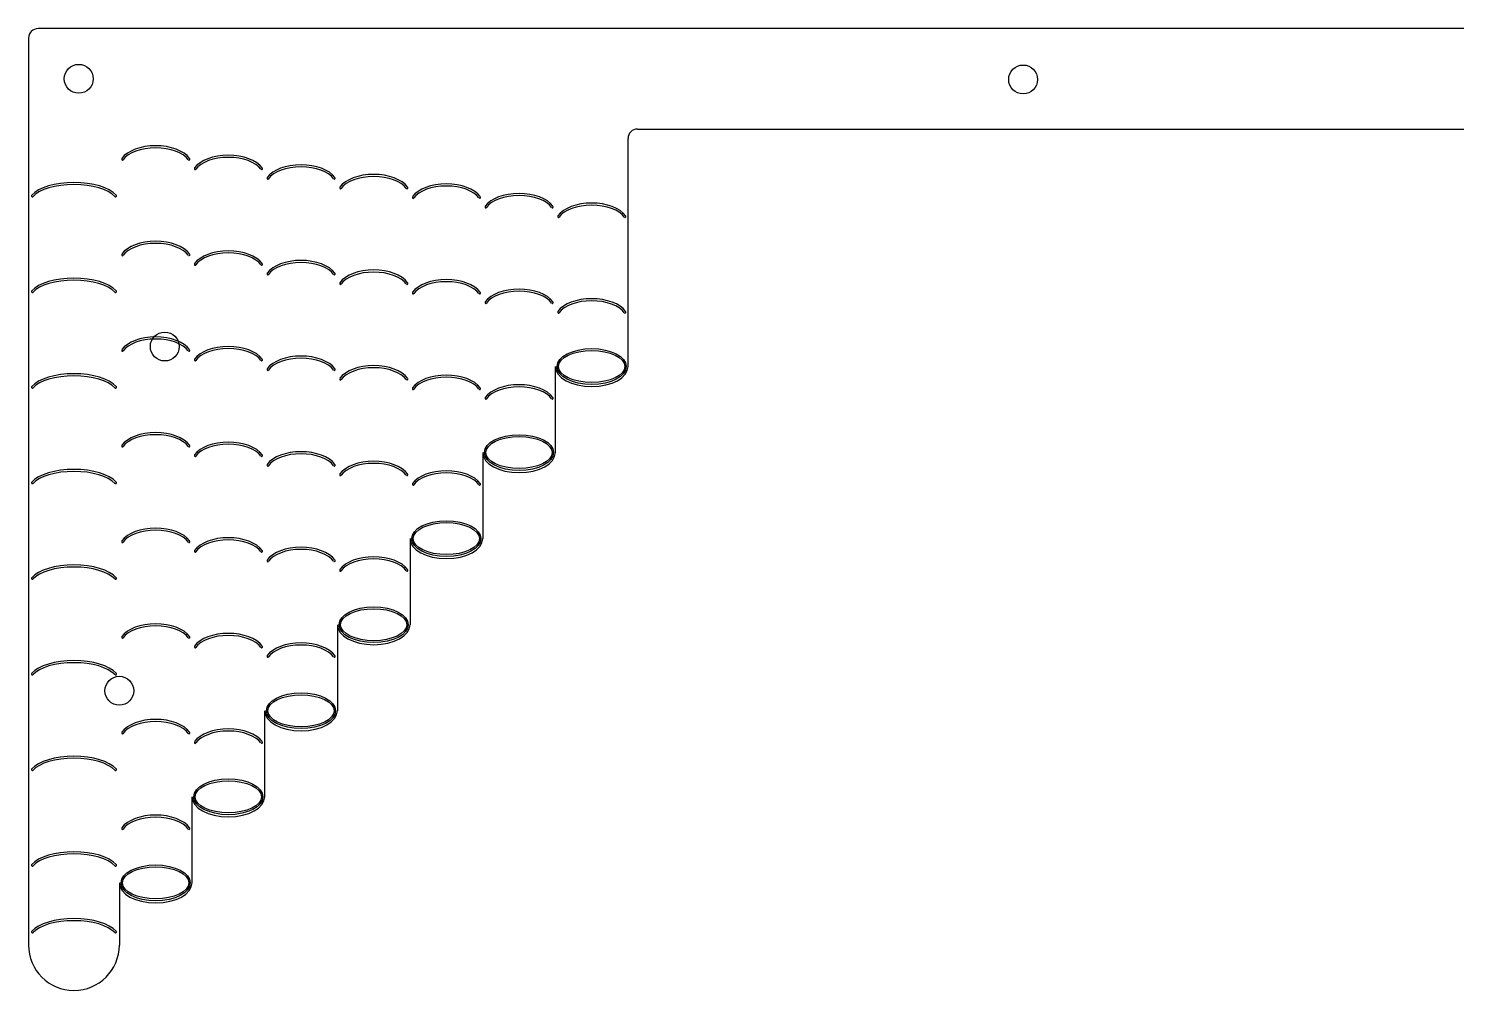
# Model space of a CAD drawing. Header units: millimetres. Extents: x -37 to 1379, y -2 to 984.
# Drawn here: x -10.2 to 139.1, y 267.7 to 368.3 of the extents above; entities that cross this region are included whole.
import ezdxf

# ---------------------------------------------------------------- set-up
doc = ezdxf.new("R2010")
doc.units = ezdxf.units.MM
doc.layers.get('0').update_dxf_attribs({"lineweight": 25, "true_color": 0xffffff})
doc.layers.add('brass', color=7, linetype='Continuous', lineweight=25, true_color=0x000000)
doc.layers.add('f1', color=7, linetype='Continuous', lineweight=25, true_color=0x000000)

msp = doc.modelspace()

# ---------------------------------------------------------------- linework, layer by layer
for centre in [(-4.96, 363.01), (93.81, 362.94), (4.04, 335.01), (-0.71, 299.01)]:
    msp.add_circle(centre, 1.51)
msp.add_arc((53.49, 356.76), 1, 90, 180)
at = {"layer": 'brass'}
for p, q in [((294.6, 368.26), (-9.21, 368.26)), ((53.49, 357.76), (231.9, 357.76))]:
    msp.add_line(p, q, dxfattribs=at)
msp.add_arc((-9.21, 367.26), 1, 90, 180, dxfattribs=at)
at = {"layer": 'f1'}
for p, q in [((-10.21, 367.26), (-10.21, 272.42)), ((52.49, 332.92), (52.49, 356.76)), ((44.89, 323.92), (44.89, 332.92)), ((37.29, 323.92), (37.29, 314.92)), ((29.69, 314.92), (29.69, 305.92)), ((22.09, 305.92), (22.09, 296.92)), ((14.49, 287.92), (14.49, 296.92)), ((6.89, 278.92), (6.89, 287.92)), ((-0.71, 278.92), (-0.71, 272.42))]:
    msp.add_line(p, q, dxfattribs=at)
at = {"layer": 'f1', "color": 5, "true_color": 0x0000ff}
for centre, start, end in [((-9.8, 350.77), 135.4006, 321.3987), ((-1.11, 350.77), 218.6013, 44.5994), ((-9.8, 340.77), 135.4006, 321.3987), ((-1.11, 340.77), 218.6013, 44.5994), ((-9.8, 330.77), 135.4006, 321.3987), ((-1.11, 330.77), 218.6013, 44.5994), ((-9.8, 320.77), 135.4006, 321.3987), ((-1.11, 320.77), 218.6013, 44.5994), ((-9.8, 310.77), 135.4006, 321.3987), ((-1.11, 310.77), 218.6013, 44.5994), ((-9.8, 300.77), 135.4006, 321.3987), ((-1.11, 300.77), 218.6013, 44.5994), ((-9.8, 290.77), 135.4006, 321.3987), ((-1.11, 290.77), 218.6013, 44.5994), ((-9.8, 280.77), 135.4006, 321.3987), ((-1.11, 280.77), 218.6013, 44.5994), ((-9.8, 273.79), 135.4006, 321.3987), ((-1.11, 273.79), 218.6013, 44.5994)]:
    msp.add_arc(centre, 0.103, start, end, dxfattribs=at)
at = {"layer": 'f1'}
msp.add_arc((-5.46, 272.42), 4.75, 180, 360, dxfattribs=at)
at = {"layer": 'f1', "color": 5, "true_color": 0x0000ff}
for centre, major_axis, ratio, start_param, end_param in [((3.09, 353.92), (3.8, 0), 0.55122, 0.375247, 2.766345), ((3.09, 353.92), (3.62, 0), 0.517205, 0.343264, 2.798328), ((-0.38, 354.61), (0, 0.103), 0.8, 0.79239, 4.038669), ((6.57, 354.61), (0, 0.103), 0.8, 2.244517, 5.490795), ((10.69, 352.92), (3.8, 0), 0.55122, 0.375247, 2.766345), ((10.69, 352.92), (3.62, 0), 0.517205, 0.343264, 2.798328), ((18.29, 351.92), (-3.8, 0), 0.55122, 3.51684, 5.907938), ((7.22, 353.61), (0, 0.103), 0.8, 0.79239, 4.038669), ((14.17, 353.61), (0, 0.103), 0.8, 2.244517, 5.490795), ((14.82, 352.61), (0, 0.103), 0.8, 0.79239, 4.038669), ((18.29, 351.92), (-3.62, 0), 0.517205, 3.484857, 5.939921), ((21.77, 352.61), (0, 0.103), 0.8, 2.244517, 5.490795), ((25.89, 350.92), (3.8, 0), 0.55122, 0.375247, 2.766345), ((25.89, 350.92), (3.62, 0), 0.517205, 0.343264, 2.798328), ((-5.46, 350.07), (4.75, 0), 0.440976, 0.375247, 2.766345), ((-5.46, 350.07), (4.53, 0), 0.413764, 0.343264, 2.798328), ((22.42, 351.61), (0, 0.103), 0.8, 0.79239, 4.038669), ((29.37, 351.61), (0, 0.103), 0.8, 2.244517, 5.490795), ((33.49, 349.92), (3.8, 0), 0.55122, 0.375247, 2.766345), ((33.49, 349.92), (3.62, 0), 0.517205, 0.343264, 2.798328), ((41.09, 348.92), (3.8, 0), 0.55122, 0.375247, 2.766345), ((30.02, 350.61), (0, 0.103), 0.8, 0.79239, 4.038669), ((36.97, 350.61), (0, 0.103), 0.8, 2.244517, 5.490795), ((37.62, 349.61), (0, 0.103), 0.8, 0.79239, 4.038669), ((41.09, 348.92), (3.62, 0), 0.517205, 0.343264, 2.798328), ((44.57, 349.61), (0, 0.103), 0.8, 2.244517, 5.490795), ((48.69, 347.92), (3.8, 0), 0.55122, 0.375247, 2.766345), ((48.69, 347.92), (3.62, 0), 0.517205, 0.343264, 2.798328), ((45.22, 348.61), (0, 0.103), 0.8, 0.79239, 4.038669), ((52.17, 348.61), (0, 0.103), 0.8, 2.244517, 5.490795), ((3.09, 343.92), (3.8, 0), 0.55122, 0.375247, 2.766345), ((3.09, 343.92), (3.62, 0), 0.517205, 0.343264, 2.798328), ((10.69, 342.92), (-3.8, 0), 0.55122, 3.51684, 5.907938), ((-0.38, 344.61), (0, 0.103), 0.8, 0.79239, 4.038669), ((6.57, 344.61), (0, 0.103), 0.8, 2.244517, 5.490795), ((7.22, 343.61), (0, 0.103), 0.8, 0.79239, 4.038669), ((10.69, 342.92), (-3.62, 0), 0.517205, 3.484857, 5.939921), ((14.17, 343.61), (0, 0.103), 0.8, 2.244517, 5.490795), ((18.29, 341.92), (3.8, 0), 0.55122, 0.375247, 2.766345), ((18.29, 341.92), (3.62, 0), 0.517205, 0.343264, 2.798328), ((-5.46, 340.07), (4.75, 0), 0.440976, 0.375247, 2.766345), ((14.82, 342.61), (0, 0.103), 0.8, 0.79239, 4.038669), ((21.77, 342.61), (0, 0.103), 0.8, 2.244517, 5.490795), ((25.89, 340.92), (3.8, 0), 0.55122, 0.375247, 2.766345), ((25.89, 340.92), (3.62, 0), 0.517205, 0.343264, 2.798328), ((33.49, 339.92), (3.8, 0), 0.55122, 0.375247, 2.766345), ((-5.46, 340.07), (4.53, 0), 0.413764, 0.343264, 2.798328), ((22.42, 341.61), (0, 0.103), 0.8, 0.79239, 4.038669), ((29.37, 341.61), (0, 0.103), 0.8, 2.244517, 5.490795), ((30.02, 340.61), (0, 0.103), 0.8, 0.79239, 4.038669), ((33.49, 339.92), (3.62, 0), 0.517205, 0.343264, 2.798328), ((36.97, 340.61), (0, 0.103), 0.8, 2.244517, 5.490795), ((41.09, 338.92), (3.8, 0), 0.55122, 0.375247, 2.766345), ((41.09, 338.92), (3.62, 0), 0.517205, 0.343264, 2.798328), ((37.62, 339.61), (0, 0.103), 0.8, 0.79239, 4.038669), ((44.57, 339.61), (0, 0.103), 0.8, 2.244517, 5.490795), ((48.69, 337.92), (3.8, 0), 0.55122, 0.375247, 2.766345), ((48.69, 337.92), (3.62, 0), 0.517205, 0.343264, 2.798328), ((45.22, 338.61), (0, 0.103), 0.8, 0.79239, 4.038669), ((52.17, 338.61), (0, 0.103), 0.8, 2.244517, 5.490795), ((3.09, 333.92), (-3.8, 0), 0.55122, 3.51684, 5.907938), ((-0.38, 334.61), (0, 0.103), 0.8, 0.79239, 4.038669), ((3.09, 333.92), (-3.62, 0), 0.517205, 3.484857, 5.939921), ((6.57, 334.61), (0, 0.103), 0.8, 2.244517, 5.490795), ((10.69, 332.92), (3.8, 0), 0.55122, 0.375247, 2.766345), ((10.69, 332.92), (3.62, 0), 0.517205, 0.343264, 2.798328), ((7.22, 333.61), (0, 0.103), 0.8, 0.79239, 4.038669), ((14.17, 333.61), (0, 0.103), 0.8, 2.244517, 5.490795), ((18.29, 331.92), (3.8, 0), 0.55122, 0.375247, 2.766345), ((18.29, 331.92), (3.62, 0), 0.517205, 0.343264, 2.798328), ((-5.46, 330.07), (4.75, 0), 0.440976, 0.375247, 2.766345), ((-5.46, 330.07), (4.53, 0), 0.413764, 0.343264, 2.798328), ((14.82, 332.61), (0, 0.103), 0.8, 0.79239, 4.038669), ((21.77, 332.61), (0, 0.103), 0.8, 2.244517, 5.490795), ((22.42, 331.61), (0, 0.103), 0.8, 0.79239, 4.038669), ((25.89, 330.92), (3.8, 0), 0.55122, 0.375247, 2.766345), ((25.89, 330.92), (3.62, 0), 0.517205, 0.343264, 2.798328), ((29.37, 331.61), (0, 0.103), 0.8, 2.244517, 5.490795), ((33.49, 329.92), (3.8, 0), 0.55122, 0.375247, 2.766345), ((33.49, 329.92), (3.62, 0), 0.517205, 0.343264, 2.798328), ((30.02, 330.61), (0, 0.103), 0.8, 0.79239, 4.038669), ((36.97, 330.61), (0, 0.103), 0.8, 2.244517, 5.490795), ((41.09, 328.92), (3.8, 0), 0.55122, 0.375247, 2.766345), ((41.09, 328.92), (3.62, 0), 0.517205, 0.343264, 2.798328), ((37.62, 329.61), (0, 0.103), 0.8, 0.79239, 4.038669), ((44.57, 329.61), (0, 0.103), 0.8, 2.244517, 5.490795), ((3.09, 323.92), (3.8, 0), 0.55122, 0.375247, 2.766345), ((3.09, 323.92), (3.62, 0), 0.517205, 0.343264, 2.798328), ((-0.38, 324.61), (0, 0.103), 0.8, 0.79239, 4.038669), ((6.57, 324.61), (0, 0.103), 0.8, 2.244517, 5.490795), ((10.69, 322.92), (3.8, 0), 0.55122, 0.375247, 2.766345), ((10.69, 322.92), (3.62, 0), 0.517205, 0.343264, 2.798328), ((7.22, 323.61), (0, 0.103), 0.8, 0.79239, 4.038669), ((14.17, 323.61), (0, 0.103), 0.8, 2.244517, 5.490795), ((14.82, 322.61), (0, 0.103), 0.8, 0.79239, 4.038669), ((18.29, 321.92), (3.8, 0), 0.55122, 0.375247, 2.766345), ((18.29, 321.92), (3.62, 0), 0.517205, 0.343264, 2.798328), ((21.77, 322.61), (0, 0.103), 0.8, 2.244517, 5.490795), ((25.89, 320.92), (3.8, 0), 0.55122, 0.375247, 2.766345), ((25.89, 320.92), (3.62, 0), 0.517205, 0.343264, 2.798328), ((-5.46, 320.07), (4.75, 0), 0.440976, 0.375247, 2.766345), ((-5.46, 320.07), (4.53, 0), 0.413764, 0.343264, 2.798328), ((22.42, 321.61), (0, 0.103), 0.8, 0.79239, 4.038669), ((29.37, 321.61), (0, 0.103), 0.8, 2.244517, 5.490795), ((33.49, 319.92), (3.8, 0), 0.55122, 0.375247, 2.766345), ((33.49, 319.92), (3.62, 0), 0.517205, 0.343264, 2.798328), ((30.02, 320.61), (0, 0.103), 0.8, 0.79239, 4.038669), ((36.97, 320.61), (0, 0.103), 0.8, 2.244517, 5.490795), ((3.09, 313.92), (3.8, 0), 0.55122, 0.375247, 2.766345), ((3.09, 313.92), (3.62, 0), 0.517205, 0.343264, 2.798328), ((-0.38, 314.61), (0, 0.103), 0.8, 0.79239, 4.038669), ((6.57, 314.61), (0, 0.103), 0.8, 2.244517, 5.490795), ((7.22, 313.61), (0, 0.103), 0.8, 0.79239, 4.038669), ((10.69, 312.92), (3.8, 0), 0.55122, 0.375247, 2.766345), ((10.69, 312.92), (3.62, 0), 0.517205, 0.343264, 2.798328), ((14.17, 313.61), (0, 0.103), 0.8, 2.244517, 5.490795), ((18.29, 311.92), (3.8, 0), 0.55122, 0.375247, 2.766345), ((18.29, 311.92), (3.62, 0), 0.517205, 0.343264, 2.798328), ((-5.46, 310.07), (4.75, 0), 0.440976, 0.375247, 2.766345), ((14.82, 312.61), (0, 0.103), 0.8, 0.79239, 4.038669), ((21.77, 312.61), (0, 0.103), 0.8, 2.244517, 5.490795), ((25.89, 310.92), (3.8, 0), 0.55122, 0.375247, 2.766345), ((25.89, 310.92), (3.62, 0), 0.517205, 0.343264, 2.798328), ((-5.46, 310.07), (4.53, 0), 0.413764, 0.343264, 2.798328), ((22.42, 311.61), (0, 0.103), 0.8, 0.79239, 4.038669), ((29.37, 311.61), (0, 0.103), 0.8, 2.244517, 5.490795), ((-0.38, 304.61), (0, 0.103), 0.8, 0.79239, 4.038669), ((3.09, 303.92), (3.8, 0), 0.55122, 0.375247, 2.766345), ((3.09, 303.92), (3.62, 0), 0.517205, 0.343264, 2.798328), ((6.57, 304.61), (0, 0.103), 0.8, 2.244517, 5.490795), ((10.69, 302.92), (3.8, 0), 0.55122, 0.375247, 2.766345), ((10.69, 302.92), (3.62, 0), 0.517205, 0.343264, 2.798328), ((7.22, 303.61), (0, 0.103), 0.8, 0.79239, 4.038669), ((14.17, 303.61), (0, 0.103), 0.8, 2.244517, 5.490795), ((18.29, 301.92), (3.8, 0), 0.55122, 0.375247, 2.766345), ((18.29, 301.92), (3.62, 0), 0.517205, 0.343264, 2.798328), ((-5.46, 300.07), (4.75, 0), 0.440976, 0.375247, 2.766345), ((-5.46, 300.07), (4.53, 0), 0.413764, 0.343264, 2.798328), ((14.82, 302.61), (0, 0.103), 0.8, 0.79239, 4.038669), ((21.77, 302.61), (0, 0.103), 0.8, 2.244517, 5.490795), ((3.09, 293.92), (3.8, 0), 0.55122, 0.375247, 2.766345), ((3.09, 293.92), (3.62, 0), 0.517205, 0.343264, 2.798328), ((-0.38, 294.61), (0, 0.103), 0.8, 0.79239, 4.038669), ((6.57, 294.61), (0, 0.103), 0.8, 2.244517, 5.490795), ((10.69, 292.92), (3.8, 0), 0.55122, 0.375247, 2.766345), ((10.69, 292.92), (3.62, 0), 0.517205, 0.343264, 2.798328), ((7.22, 293.61), (0, 0.103), 0.8, 0.79239, 4.038669), ((14.17, 293.61), (0, 0.103), 0.8, 2.244517, 5.490795), ((-5.46, 290.07), (4.75, 0), 0.440976, 0.375247, 2.766345), ((-5.46, 290.07), (4.53, 0), 0.413764, 0.343264, 2.798328), ((3.09, 283.92), (3.8, 0), 0.55122, 0.375247, 2.766345), ((3.09, 283.92), (3.62, 0), 0.517205, 0.343264, 2.798328), ((-0.38, 284.61), (0, 0.103), 0.8, 0.79239, 4.038669), ((6.57, 284.61), (0, 0.103), 0.8, 2.244517, 5.490795), ((-5.46, 280.07), (4.75, 0), 0.440976, 0.375247, 2.766345), ((-5.46, 280.07), (4.53, 0), 0.413764, 0.343264, 2.798328), ((-5.46, 273.09), (4.75, 0), 0.440976, 0.375247, 2.766345), ((-5.46, 273.09), (4.53, 0), 0.413764, 0.343264, 2.798328)]:
    msp.add_ellipse(centre, major_axis=major_axis, ratio=ratio, start_param=start_param, end_param=end_param, dxfattribs=at)
for centre, major_axis, ratio in [((48.69, 332.92), (3.62, 0), 0.517205), ((48.69, 332.92), (-3.46, 0), 0.483354), ((41.09, 323.92), (3.62, 0), 0.517205), ((41.09, 323.92), (-3.46, 0), 0.483354), ((33.49, 314.92), (3.62, 0), 0.517205), ((33.49, 314.92), (-3.46, 0), 0.483354), ((25.89, 305.92), (3.62, 0), 0.517205), ((25.89, 305.92), (-3.46, 0), 0.483354), ((18.29, 296.92), (3.62, 0), 0.517205), ((18.29, 296.92), (-3.46, 0), 0.483354), ((10.69, 287.92), (3.62, 0), 0.517205), ((10.69, 287.92), (-3.46, 0), 0.483354), ((3.09, 278.92), (3.62, 0), 0.517205), ((3.09, 278.92), (-3.46, 0), 0.483354)]:
    msp.add_ellipse(centre, major_axis=major_axis, ratio=ratio, dxfattribs=at)
at = {"layer": 'f1'}
for centre in [(48.69, 332.92), (41.09, 323.92), (33.49, 314.92), (25.89, 305.92), (18.29, 296.92), (10.69, 287.92), (3.09, 278.92)]:
    msp.add_ellipse(centre, major_axis=(3.8, 0), ratio=0.55122, start_param=3.141593, end_param=0, dxfattribs=at)

doc.saveas('drawing.dxf')
